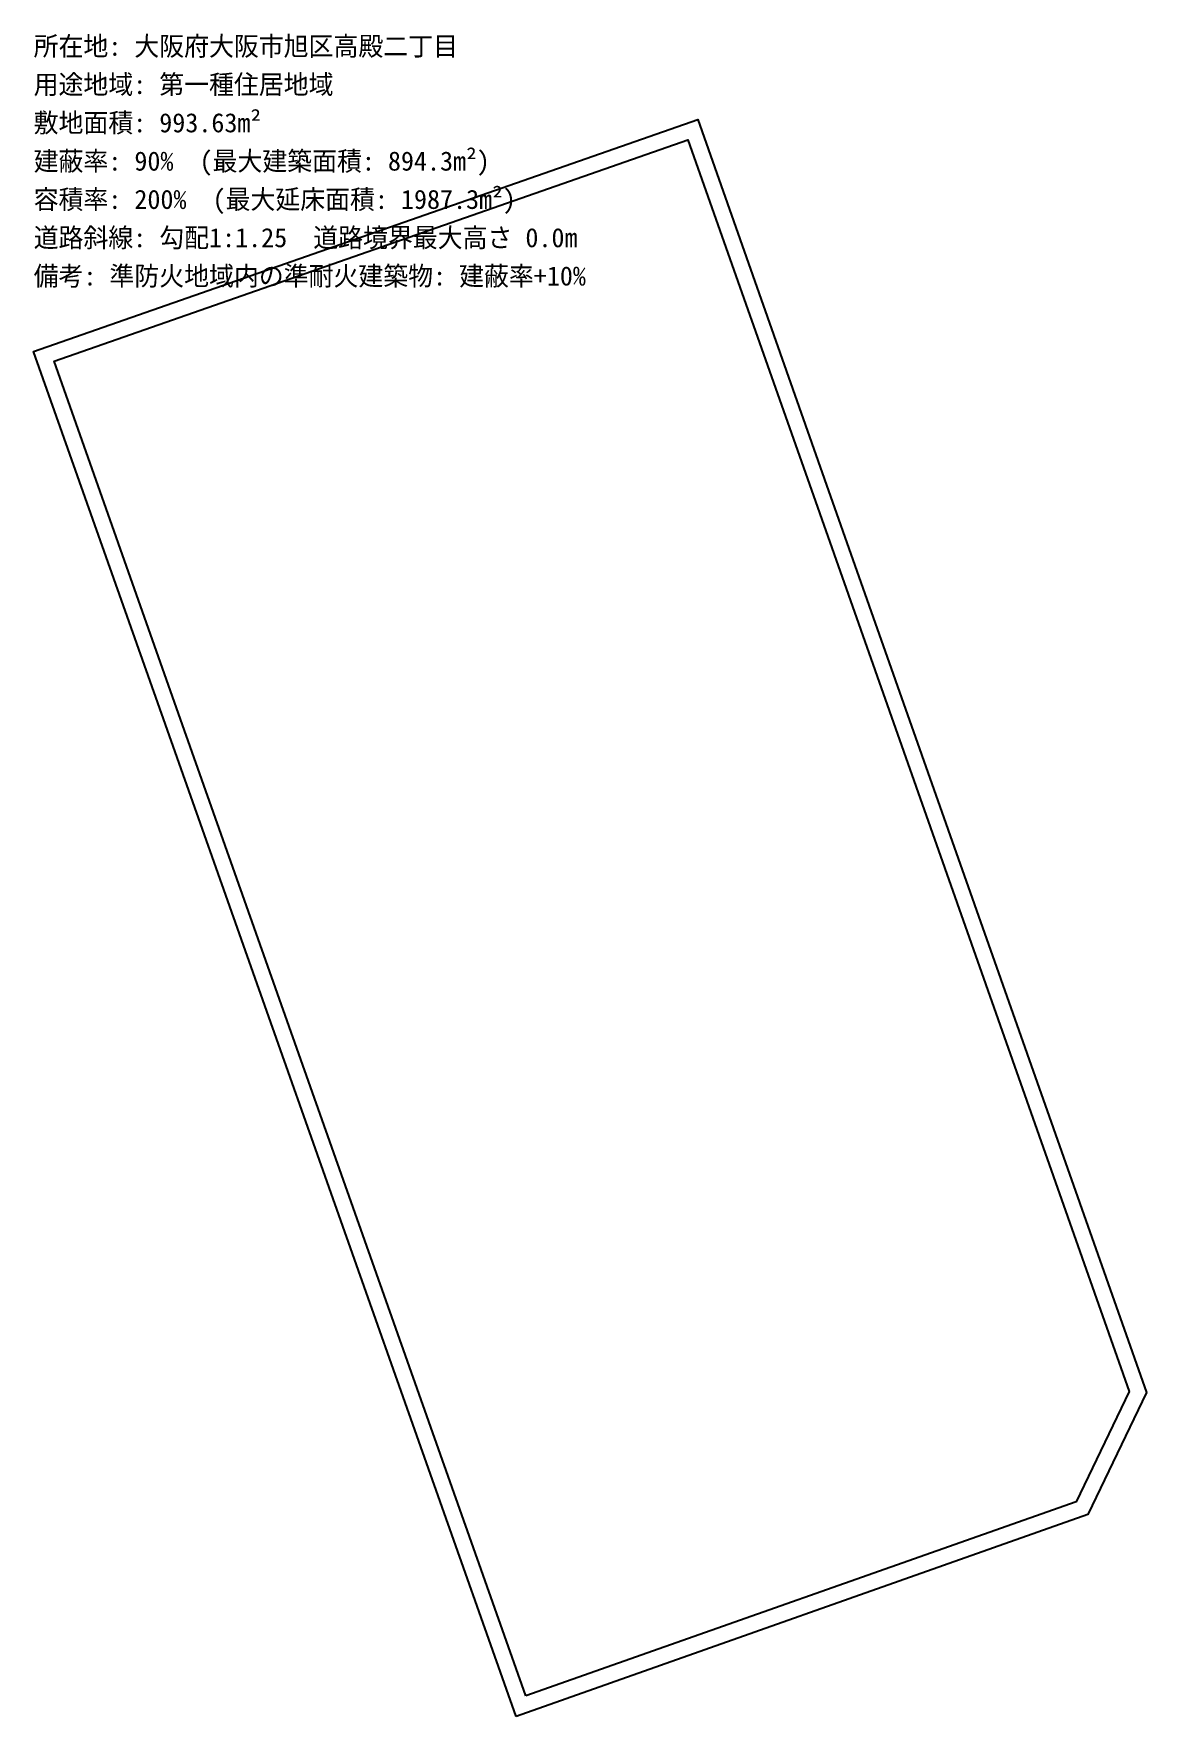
# Model space of a CAD drawing. Header units: millimetres. Extents: x 77.3 to 112.2, y 49.6 to 102.3.
import ezdxf

# ---------------------------------------------------------------- set-up
doc = ezdxf.new("R2010")
doc.units = ezdxf.units.MM
for name, color, linetype in [('テキスト', 7, 'Continuous'), ('建築可能範囲', 4, 'Continuous'), ('敷地境界', 7, 'Continuous')]:
    doc.layers.add(name, color=color, linetype=linetype)

msp = doc.modelspace()

# ---------------------------------------------------------------- linework, layer by layer
at = {"layer": '建築可能範囲'}
msp.add_lwpolyline([(92.721, 50.225), (81.904, 80.832), (77.94, 92.051), (97.804, 98.985), (101.736, 87.826), (111.628, 59.762), (109.974, 56.31), (92.721, 50.225)], close=True, dxfattribs=at)
at = {"layer": '敷地境界'}
msp.add_lwpolyline([(92.416, 49.587), (81.433, 80.665), (77.301, 92.358), (98.11, 99.621), (102.208, 87.992), (112.168, 59.733), (110.336, 55.907), (92.416, 49.587)], close=True, dxfattribs=at)

# ---------------------------------------------------------------- texts
at = {"layer": 'テキスト'}
for s, p in [('所在地: 大阪府大阪市旭区高殿二丁目', (77.301, 101.621)), ('用途地域: 第一種住居地域', (77.301, 100.421)), ('敷地面積: 993.63m²', (77.301, 99.221)), ('建蔽率: 90%  (最大建築面積: 894.3m²)', (77.301, 98.021)), ('容積率: 200%  (最大延床面積: 1987.3m²)', (77.301, 96.821)), ('道路斜線: 勾配1:1.25  道路境界最大高さ 0.0m', (77.301, 95.621)), ('備考: 準防火地域内の準耐火建築物: 建蔽率+10%', (77.301, 94.421))]:
    msp.add_text(s, height=0.6, dxfattribs=at).set_placement(p)

doc.saveas('drawing.dxf')
